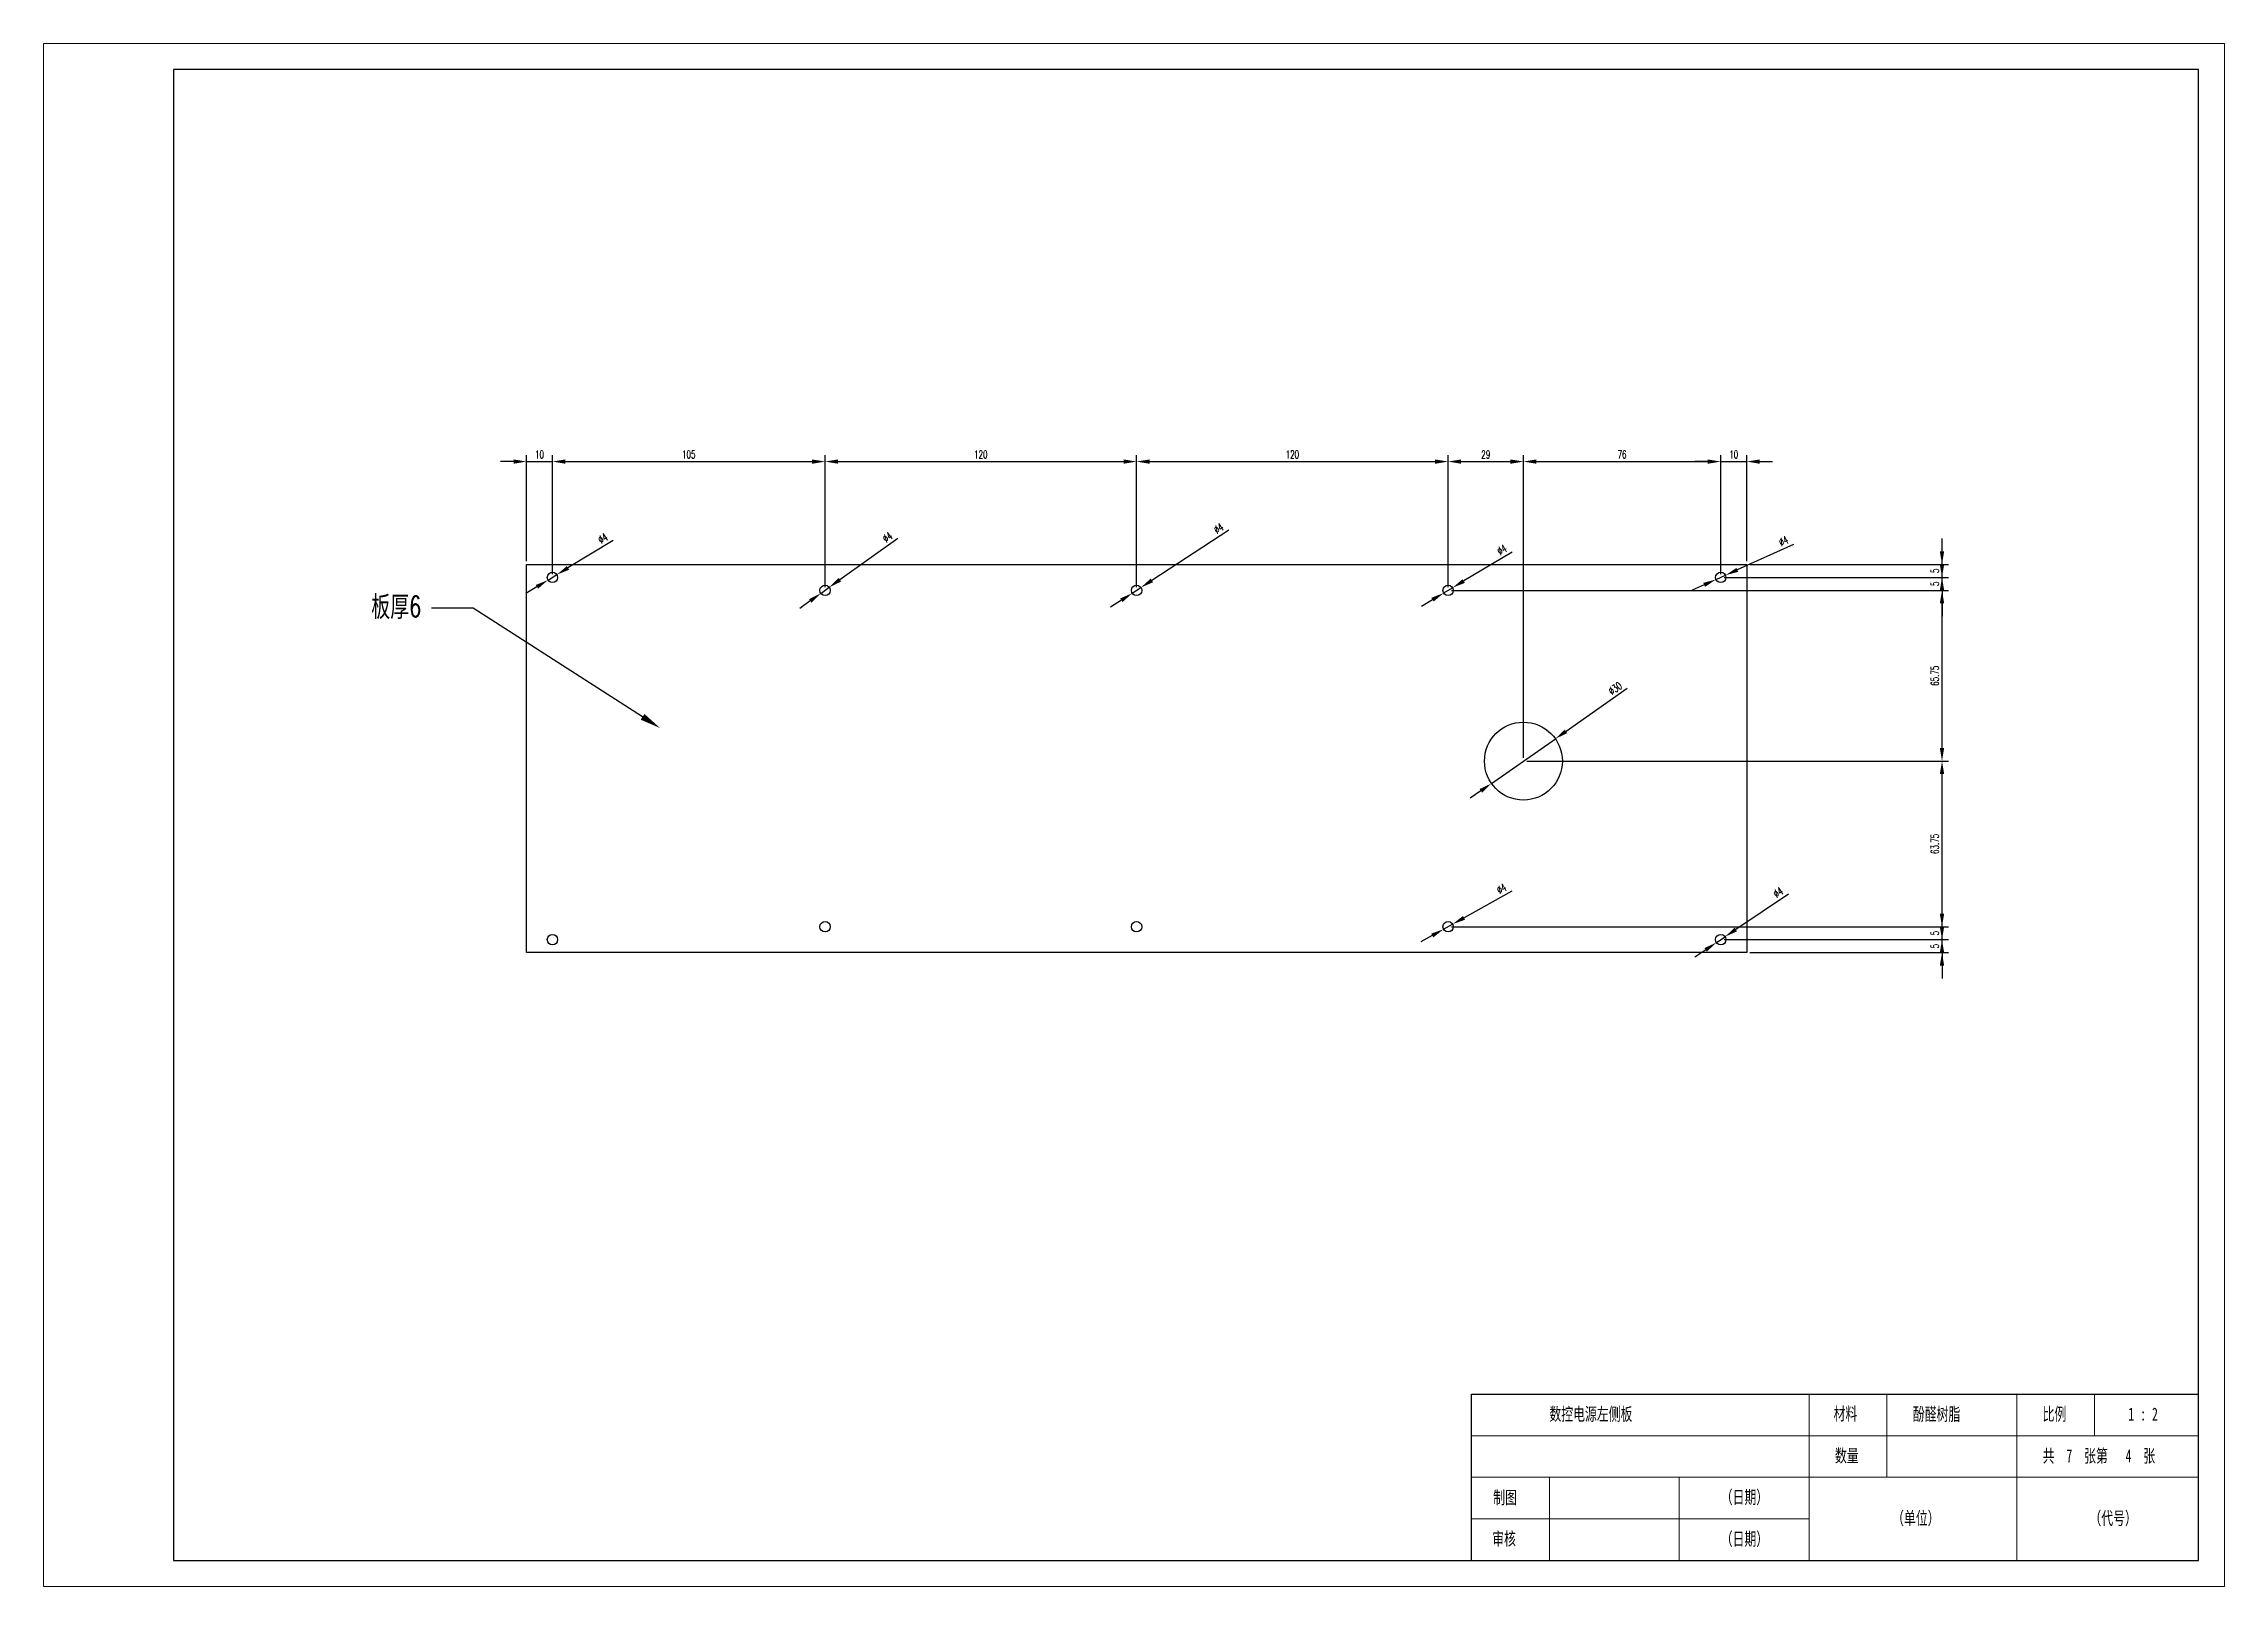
# Model space of a CAD drawing. Header units: millimetres. Extents: x 0 to 420, y 0 to 297.
import ezdxf
from ezdxf import colors
from ezdxf.entities.mleader import LeaderData, LeaderLine
from ezdxf.math import Vec2, Vec3

# ---------------------------------------------------------------- set-up
doc = ezdxf.new("R2010")
doc.units = ezdxf.units.MM
doc.header["$PDMODE"] = 35
for name, color, linetype, lineweight in [('BZ', 4, 'Continuous', 15), ('CSX', 7, 'Continuous', 30), ('XSX', 7, 'Continuous', 15)]:
    doc.layers.add(name, color=color, linetype=linetype, lineweight=lineweight)
doc.layers.add('WZ', color=6, linetype='Continuous')
doc.styles.get("Standard").update_dxf_attribs({"font": 'txt.shx', "width": 0.67})
doc.styles.add('长仿宋', font='simfang.ttf', dxfattribs={"width": 0.67})
doc.dimstyles.new('ISO-25', dxfattribs={"dimtxt": 1.5, "dimasz": 2.5, "dimexe": 1.25, "dimexo": 0.625, "dimtad": 1, "dimlfac": 2, "dimdsep": 46, "dimtxsty": 'Standard', "dimcen": 2.5, "dimadec": 0, "dimazin": 0, "dimtfac": 1, "dimtmove": 0, "dimatfit": 3, "dimfxl": 1, "dimarcsym": 0})

# ---------------------------------------------------------------- blocks, each defined once
blk = doc.blocks.new('*D1')
at = {"layer": 'BZ', "color": 0, "lineweight": -2, "transparency": 16777216}
for p, q in [((90.5, 216.54), (88, 216.54)), ((93, 197.38), (93, 217.79)), ((93, 216.54), (98, 216.54)), ((98, 194.88), (98, 217.79)), ((100.5, 216.54), (103, 216.54))]:
    blk.add_line(p, q, dxfattribs=at)
at = {"layer": 'BZ', "color": 0, "transparency": 16777216}
for points in [[(90.5, 216.95), (90.5, 216.12), (93, 216.54)], [(100.5, 216.95), (100.5, 216.12), (98, 216.54)]]:
    blk.add_solid(points, dxfattribs=at)
at = {"layer": 'Defpoints', "color": 0, "transparency": 16777216}
for p in [(98, 216.54), (93, 196.75), (98, 194.25)]:
    blk.add_point(p, dxfattribs=at)
at = {"layer": 'BZ', "color": 0, "transparency": 16777216, "insert": (95.5, 217.91), "char_height": 1.5, "attachment_point": 5}
blk.add_mtext('10', dxfattribs=at)
blk = doc.blocks.new('*D2')
at = {"layer": 'BZ', "color": 0, "lineweight": -2, "transparency": 16777216}
for p, q in [((98, 194.88), (98, 217.79)), ((100.5, 216.54), (148, 216.54)), ((150.5, 192.38), (150.5, 217.79))]:
    blk.add_line(p, q, dxfattribs=at)
at = {"layer": 'BZ', "color": 0, "transparency": 16777216}
for points in [[(100.5, 216.95), (100.5, 216.12), (98, 216.54)], [(148, 216.95), (148, 216.12), (150.5, 216.54)]]:
    blk.add_solid(points, dxfattribs=at)
at = {"layer": 'Defpoints', "color": 0, "transparency": 16777216}
for p in [(150.5, 216.54), (98, 194.25), (150.5, 191.75)]:
    blk.add_point(p, dxfattribs=at)
at = {"layer": 'BZ', "color": 0, "transparency": 16777216, "insert": (124.25, 217.91), "char_height": 1.5, "attachment_point": 5}
blk.add_mtext('105', dxfattribs=at)
blk = doc.blocks.new('*D3')
at = {"layer": 'BZ', "color": 0, "lineweight": -2, "transparency": 16777216}
for p, q in [((150.5, 192.38), (150.5, 217.79)), ((153, 216.54), (208, 216.54)), ((210.5, 192.38), (210.5, 217.79))]:
    blk.add_line(p, q, dxfattribs=at)
at = {"layer": 'BZ', "color": 0, "transparency": 16777216}
for points in [[(153, 216.95), (153, 216.12), (150.5, 216.54)], [(208, 216.95), (208, 216.12), (210.5, 216.54)]]:
    blk.add_solid(points, dxfattribs=at)
at = {"layer": 'Defpoints', "color": 0, "transparency": 16777216}
for p in [(210.5, 216.54), (150.5, 191.75), (210.5, 191.75)]:
    blk.add_point(p, dxfattribs=at)
at = {"layer": 'BZ', "color": 0, "transparency": 16777216, "insert": (180.5, 217.91), "char_height": 1.5, "attachment_point": 5}
blk.add_mtext('120', dxfattribs=at)
blk = doc.blocks.new('*D4')
at = {"layer": 'BZ', "color": 0, "lineweight": -2, "transparency": 16777216}
for p, q in [((210.5, 192.38), (210.5, 217.79)), ((213, 216.54), (268, 216.54)), ((270.5, 192.38), (270.5, 217.79))]:
    blk.add_line(p, q, dxfattribs=at)
at = {"layer": 'BZ', "color": 0, "transparency": 16777216}
for points in [[(213, 216.95), (213, 216.12), (210.5, 216.54)], [(268, 216.95), (268, 216.12), (270.5, 216.54)]]:
    blk.add_solid(points, dxfattribs=at)
at = {"layer": 'Defpoints', "color": 0, "transparency": 16777216}
for p in [(270.5, 216.54), (210.5, 191.75), (270.5, 191.75)]:
    blk.add_point(p, dxfattribs=at)
at = {"layer": 'BZ', "color": 0, "transparency": 16777216, "insert": (240.5, 217.91), "char_height": 1.5, "attachment_point": 5}
blk.add_mtext('120', dxfattribs=at)
blk = doc.blocks.new('*D5')
at = {"layer": 'BZ', "color": 0, "lineweight": -2, "transparency": 16777216}
for p, q in [((270.5, 192.38), (270.5, 217.79)), ((273, 216.54), (282.5, 216.54)), ((285, 159.5), (285, 217.79))]:
    blk.add_line(p, q, dxfattribs=at)
at = {"layer": 'BZ', "color": 0, "transparency": 16777216}
for points in [[(273, 216.95), (273, 216.12), (270.5, 216.54)], [(282.5, 216.95), (282.5, 216.12), (285, 216.54)]]:
    blk.add_solid(points, dxfattribs=at)
at = {"layer": 'Defpoints', "color": 0, "transparency": 16777216}
for p in [(285, 216.54), (270.5, 191.75), (285, 158.88)]:
    blk.add_point(p, dxfattribs=at)
at = {"layer": 'BZ', "color": 0, "transparency": 16777216, "insert": (277.75, 217.91), "char_height": 1.5, "attachment_point": 5}
blk.add_mtext('29', dxfattribs=at)
blk = doc.blocks.new('*D6')
at = {"layer": 'BZ', "color": 0, "lineweight": -2, "transparency": 16777216}
for p, q in [((285, 159.5), (285, 217.79)), ((287.5, 216.54), (320.5, 216.54)), ((323, 194.88), (323, 217.79))]:
    blk.add_line(p, q, dxfattribs=at)
at = {"layer": 'BZ', "color": 0, "transparency": 16777216}
for points in [[(287.5, 216.95), (287.5, 216.12), (285, 216.54)], [(320.5, 216.95), (320.5, 216.12), (323, 216.54)]]:
    blk.add_solid(points, dxfattribs=at)
at = {"layer": 'Defpoints', "color": 0, "transparency": 16777216}
for p in [(323, 216.54), (323, 194.25), (285, 158.88)]:
    blk.add_point(p, dxfattribs=at)
at = {"layer": 'BZ', "color": 0, "transparency": 16777216, "insert": (304, 217.91), "char_height": 1.5, "attachment_point": 5}
blk.add_mtext('76', dxfattribs=at)
blk = doc.blocks.new('*D7')
at = {"layer": 'BZ', "color": 0, "lineweight": -2, "transparency": 16777216}
for p, q in [((320.5, 216.54), (318, 216.54)), ((323, 194.88), (323, 217.79)), ((323, 216.54), (328, 216.54)), ((328, 197.38), (328, 217.79)), ((330.5, 216.54), (333, 216.54))]:
    blk.add_line(p, q, dxfattribs=at)
at = {"layer": 'BZ', "color": 0, "transparency": 16777216}
for points in [[(320.5, 216.95), (320.5, 216.12), (323, 216.54)], [(330.5, 216.95), (330.5, 216.12), (328, 216.54)]]:
    blk.add_solid(points, dxfattribs=at)
at = {"layer": 'Defpoints', "color": 0, "transparency": 16777216}
for p in [(328, 216.54), (323, 194.25), (328, 196.75)]:
    blk.add_point(p, dxfattribs=at)
at = {"layer": 'BZ', "color": 0, "transparency": 16777216, "insert": (325.5, 217.91), "char_height": 1.5, "attachment_point": 5}
blk.add_mtext('10', dxfattribs=at)
blk = doc.blocks.new('*D8')
at = {"layer": 'BZ', "color": 0, "lineweight": -2, "transparency": 16777216}
for p, q in [((365.62, 127), (365.62, 129.5)), ((323.63, 124.5), (366.87, 124.5)), ((328.63, 122), (366.87, 122)), ((365.62, 122), (365.62, 124.5)), ((365.62, 119.5), (365.62, 117))]:
    blk.add_line(p, q, dxfattribs=at)
at = {"layer": 'BZ', "color": 0, "transparency": 16777216}
for points in [[(365.2, 127), (366.03, 127), (365.62, 124.5)], [(365.2, 119.5), (366.03, 119.5), (365.62, 122)]]:
    blk.add_solid(points, dxfattribs=at)
at = {"layer": 'Defpoints', "color": 0, "transparency": 16777216}
for p in [(323, 124.5), (328, 122), (365.62, 124.5)]:
    blk.add_point(p, dxfattribs=at)
at = {"layer": 'BZ', "color": 0, "transparency": 16777216, "insert": (364.24, 123.25), "char_height": 1.5, "attachment_point": 5, "rotation": 90}
blk.add_mtext('5', dxfattribs=at)
blk = doc.blocks.new('*D9')
at = {"layer": 'BZ', "color": 0, "lineweight": -2, "transparency": 16777216}
for p, q in [((365.62, 129.5), (365.62, 132)), ((271.13, 127), (366.87, 127)), ((365.62, 124.5), (365.62, 127)), ((323.63, 124.5), (366.87, 124.5)), ((365.62, 122), (365.62, 119.5))]:
    blk.add_line(p, q, dxfattribs=at)
at = {"layer": 'BZ', "color": 0, "transparency": 16777216}
for points in [[(365.2, 129.5), (366.03, 129.5), (365.62, 127)], [(365.2, 122), (366.03, 122), (365.62, 124.5)]]:
    blk.add_solid(points, dxfattribs=at)
at = {"layer": 'Defpoints', "color": 0, "transparency": 16777216}
for p in [(270.5, 127), (365.62, 127), (323, 124.5)]:
    blk.add_point(p, dxfattribs=at)
at = {"layer": 'BZ', "color": 0, "transparency": 16777216, "insert": (364.24, 125.75), "char_height": 1.5, "attachment_point": 5, "rotation": 90}
blk.add_mtext('5', dxfattribs=at)
blk = doc.blocks.new('*D10')
at = {"layer": 'BZ', "color": 0, "lineweight": -2, "transparency": 16777216}
for p, q in [((285.63, 158.88), (366.87, 158.88)), ((365.62, 129.5), (365.62, 156.38)), ((271.13, 127), (366.87, 127))]:
    blk.add_line(p, q, dxfattribs=at)
at = {"layer": 'BZ', "color": 0, "transparency": 16777216}
for points in [[(365.2, 156.38), (366.03, 156.38), (365.62, 158.88)], [(365.2, 129.5), (366.03, 129.5), (365.62, 127)]]:
    blk.add_solid(points, dxfattribs=at)
at = {"layer": 'Defpoints', "color": 0, "transparency": 16777216}
for p in [(285, 158.88), (365.62, 158.88), (270.5, 127)]:
    blk.add_point(p, dxfattribs=at)
at = {"layer": 'BZ', "color": 0, "transparency": 16777216, "insert": (364.24, 142.94), "char_height": 1.5, "attachment_point": 5, "rotation": 90}
blk.add_mtext('63.75', dxfattribs=at)
blk = doc.blocks.new('*D11')
at = {"layer": 'BZ', "color": 0, "lineweight": -2, "transparency": 16777216}
for p, q in [((271.13, 191.75), (366.87, 191.75)), ((365.62, 161.38), (365.62, 189.25)), ((285.63, 158.88), (366.87, 158.88))]:
    blk.add_line(p, q, dxfattribs=at)
at = {"layer": 'BZ', "color": 0, "transparency": 16777216}
for points in [[(365.2, 189.25), (366.03, 189.25), (365.62, 191.75)], [(365.2, 161.38), (366.03, 161.38), (365.62, 158.88)]]:
    blk.add_solid(points, dxfattribs=at)
at = {"layer": 'Defpoints', "color": 0, "transparency": 16777216}
for p in [(270.5, 191.75), (365.62, 191.75), (285, 158.88)]:
    blk.add_point(p, dxfattribs=at)
at = {"layer": 'BZ', "color": 0, "transparency": 16777216, "insert": (364.24, 175.31), "char_height": 1.5, "attachment_point": 5, "rotation": 90}
blk.add_mtext('65.75', dxfattribs=at)
blk = doc.blocks.new('*D12')
at = {"layer": 'BZ', "color": 0, "lineweight": -2, "transparency": 16777216}
for p, q in [((365.62, 196.75), (365.62, 199.25)), ((323.63, 194.25), (366.87, 194.25)), ((365.62, 191.75), (365.62, 194.25)), ((271.13, 191.75), (366.87, 191.75)), ((365.62, 189.25), (365.62, 186.75))]:
    blk.add_line(p, q, dxfattribs=at)
at = {"layer": 'BZ', "color": 0, "transparency": 16777216}
for points in [[(365.2, 196.75), (366.03, 196.75), (365.62, 194.25)], [(365.2, 189.25), (366.03, 189.25), (365.62, 191.75)]]:
    blk.add_solid(points, dxfattribs=at)
at = {"layer": 'Defpoints', "color": 0, "transparency": 16777216}
for p in [(323, 194.25), (365.62, 194.25), (270.5, 191.75)]:
    blk.add_point(p, dxfattribs=at)
at = {"layer": 'BZ', "color": 0, "transparency": 16777216, "insert": (364.24, 193), "char_height": 1.5, "attachment_point": 5, "rotation": 90}
blk.add_mtext('5', dxfattribs=at)
blk = doc.blocks.new('*D13')
at = {"layer": 'BZ', "color": 0, "lineweight": -2, "transparency": 16777216}
for p, q in [((365.62, 199.25), (365.62, 201.75)), ((323.63, 194.25), (366.87, 194.25)), ((328.63, 196.75), (366.87, 196.75)), ((365.62, 194.25), (365.62, 196.75)), ((365.62, 191.75), (365.62, 189.25))]:
    blk.add_line(p, q, dxfattribs=at)
at = {"layer": 'BZ', "color": 0, "transparency": 16777216}
for points in [[(365.2, 199.25), (366.03, 199.25), (365.62, 196.75)], [(365.2, 191.75), (366.03, 191.75), (365.62, 194.25)]]:
    blk.add_solid(points, dxfattribs=at)
at = {"layer": 'Defpoints', "color": 0, "transparency": 16777216}
for p in [(323, 194.25), (328, 196.75), (365.62, 196.75)]:
    blk.add_point(p, dxfattribs=at)
at = {"layer": 'BZ', "color": 0, "transparency": 16777216, "insert": (364.24, 195.5), "char_height": 1.5, "attachment_point": 5, "rotation": 90}
blk.add_mtext('5', dxfattribs=at)
blk = doc.blocks.new('*D14')
at = {"layer": 'BZ', "color": 0, "lineweight": -2, "transparency": 16777216}
for p, q in [((337.01, 200.59), (326.19, 195.69)), ((322.09, 193.84), (323.91, 194.66)), ((319.81, 192.81), (317.53, 191.78))]:
    blk.add_line(p, q, dxfattribs=at)
at = {"layer": 'BZ', "color": 0, "transparency": 16777216}
for points in [[(319.64, 193.19), (319.98, 192.43), (322.09, 193.84)], [(326.02, 196.07), (326.36, 195.31), (323.91, 194.66)]]:
    blk.add_solid(points, dxfattribs=at)
at = {"layer": 'Defpoints', "color": 0, "transparency": 16777216}
for p in [(322.09, 193.84), (323.91, 194.66)]:
    blk.add_point(p, dxfattribs=at)
at = {"layer": 'BZ', "color": 0, "transparency": 16777216, "insert": (335.11, 201.24), "char_height": 1.5, "attachment_point": 5, "rotation": 24.3466}
blk.add_mtext('∅4', dxfattribs=at)
blk = doc.blocks.new('*D15')
at = {"layer": 'BZ', "color": 0, "lineweight": -2, "transparency": 16777216}
for p, q in [((282.83, 199.12), (273.5, 193.55)), ((267.5, 189.95), (265.35, 188.67)), ((269.64, 191.24), (271.36, 192.26))]:
    blk.add_line(p, q, dxfattribs=at)
at = {"layer": 'BZ', "color": 0, "transparency": 16777216}
for points in [[(273.29, 193.9), (273.72, 193.19), (271.36, 192.26)], [(267.28, 190.31), (267.71, 189.6), (269.64, 191.24)]]:
    blk.add_solid(points, dxfattribs=at)
at = {"layer": 'Defpoints', "color": 0, "transparency": 16777216}
for p in [(269.64, 191.24), (271.36, 192.26)]:
    blk.add_point(p, dxfattribs=at)
at = {"layer": 'BZ', "color": 0, "transparency": 16777216, "insert": (280.87, 199.55), "char_height": 1.5, "attachment_point": 5, "rotation": 30.8857}
blk.add_mtext('∅4', dxfattribs=at)
blk = doc.blocks.new('*D16')
at = {"layer": 'BZ', "color": 0, "lineweight": -2, "transparency": 16777216}
for p, q in [((305, 172.84), (293.2, 164.6)), ((278.85, 154.58), (291.15, 163.17)), ((276.8, 153.15), (274.75, 151.72))]:
    blk.add_line(p, q, dxfattribs=at)
at = {"layer": 'BZ', "color": 0, "transparency": 16777216}
for points in [[(292.96, 164.94), (293.44, 164.26), (291.15, 163.17)], [(276.56, 153.49), (277.04, 152.81), (278.85, 154.58)]]:
    blk.add_solid(points, dxfattribs=at)
at = {"layer": 'Defpoints', "color": 0, "transparency": 16777216}
for p in [(291.15, 163.17), (278.85, 154.58)]:
    blk.add_point(p, dxfattribs=at)
at = {"layer": 'BZ', "color": 0, "transparency": 16777216, "insert": (302.67, 172.89), "char_height": 1.5, "attachment_point": 5, "rotation": 34.9406}
blk.add_mtext('∅30', dxfattribs=at)
blk = doc.blocks.new('*D17')
at = {"layer": 'BZ', "color": 0, "lineweight": -2, "transparency": 16777216}
for p, q in [((336.03, 133.27), (325.9, 126.45)), ((320.1, 122.55), (318.02, 121.15)), ((322.17, 123.94), (323.83, 125.06))]:
    blk.add_line(p, q, dxfattribs=at)
at = {"layer": 'BZ', "color": 0, "transparency": 16777216}
for points in [[(325.67, 126.8), (326.14, 126.11), (323.83, 125.06)], [(319.86, 122.89), (320.33, 122.2), (322.17, 123.94)]]:
    blk.add_solid(points, dxfattribs=at)
at = {"layer": 'Defpoints', "color": 0, "transparency": 16777216}
for p in [(322.17, 123.94), (323.83, 125.06)]:
    blk.add_point(p, dxfattribs=at)
at = {"layer": 'BZ', "color": 0, "transparency": 16777216, "insert": (334.05, 133.59), "char_height": 1.5, "attachment_point": 5, "rotation": 33.9323}
blk.add_mtext('∅4', dxfattribs=at)
blk = doc.blocks.new('*D18')
at = {"layer": 'BZ', "color": 0, "lineweight": -2, "transparency": 16777216}
for p, q in [((282.74, 133.81), (273.56, 128.7)), ((269.63, 126.51), (271.37, 127.49)), ((267.44, 125.3), (265.26, 124.08))]:
    blk.add_line(p, q, dxfattribs=at)
at = {"layer": 'BZ', "color": 0, "transparency": 16777216}
for points in [[(267.24, 125.66), (267.64, 124.93), (269.63, 126.51)], [(273.36, 129.07), (273.76, 128.34), (271.37, 127.49)]]:
    blk.add_solid(points, dxfattribs=at)
at = {"layer": 'Defpoints', "color": 0, "transparency": 16777216}
for p in [(269.63, 126.51), (271.37, 127.49)]:
    blk.add_point(p, dxfattribs=at)
at = {"layer": 'BZ', "color": 0, "transparency": 16777216, "insert": (280.8, 134.3), "char_height": 1.5, "attachment_point": 5, "rotation": 29.0825}
blk.add_mtext('∅4', dxfattribs=at)
blk = doc.blocks.new('*D19')
at = {"layer": 'BZ', "color": 0, "lineweight": -2, "transparency": 16777216}
for p, q in [((228.28, 203.31), (213.43, 193.66)), ((207.57, 189.84), (205.47, 188.48)), ((209.66, 191.2), (211.34, 192.3))]:
    blk.add_line(p, q, dxfattribs=at)
at = {"layer": 'BZ', "color": 0, "transparency": 16777216}
for points in [[(213.21, 194.01), (213.66, 193.31), (211.34, 192.3)], [(207.34, 190.19), (207.79, 189.49), (209.66, 191.2)]]:
    blk.add_solid(points, dxfattribs=at)
at = {"layer": 'Defpoints', "color": 0, "transparency": 16777216}
for p in [(209.66, 191.2), (211.34, 192.3)]:
    blk.add_point(p, dxfattribs=at)
at = {"layer": 'BZ', "color": 0, "transparency": 16777216, "insert": (226.3, 203.67), "char_height": 1.5, "attachment_point": 5, "rotation": 33.0432}
blk.add_mtext('∅4', dxfattribs=at)
blk = doc.blocks.new('*D20')
at = {"layer": 'BZ', "color": 0, "lineweight": -2, "transparency": 16777216}
for p, q in [((164.51, 201.71), (153.35, 193.78)), ((147.65, 189.72), (145.61, 188.27)), ((149.68, 191.17), (151.32, 192.33))]:
    blk.add_line(p, q, dxfattribs=at)
at = {"layer": 'BZ', "color": 0, "transparency": 16777216}
for points in [[(153.11, 194.12), (153.59, 193.44), (151.32, 192.33)], [(147.41, 190.06), (147.89, 189.38), (149.68, 191.17)]]:
    blk.add_solid(points, dxfattribs=at)
at = {"layer": 'Defpoints', "color": 0, "transparency": 16777216}
for p in [(149.68, 191.17), (151.32, 192.33)]:
    blk.add_point(p, dxfattribs=at)
at = {"layer": 'BZ', "color": 0, "transparency": 16777216, "insert": (162.52, 201.98), "char_height": 1.5, "attachment_point": 5, "rotation": 35.4059}
blk.add_mtext('∅4', dxfattribs=at)
blk = doc.blocks.new('*D21')
at = {"layer": 'BZ', "color": 0, "lineweight": -2, "transparency": 16777216}
for p, q in [((109.66, 201.35), (100.99, 196.07)), ((97.15, 193.73), (98.85, 194.77)), ((95.01, 192.43), (92.87, 191.13))]:
    blk.add_line(p, q, dxfattribs=at)
at = {"layer": 'BZ', "color": 0, "transparency": 16777216}
for points in [[(94.79, 192.79), (95.23, 192.08), (97.15, 193.73)], [(100.77, 196.42), (101.21, 195.71), (98.85, 194.77)]]:
    blk.add_solid(points, dxfattribs=at)
at = {"layer": 'Defpoints', "color": 0, "transparency": 16777216}
for p in [(97.15, 193.73), (98.85, 194.77)]:
    blk.add_point(p, dxfattribs=at)
at = {"layer": 'BZ', "color": 0, "transparency": 16777216, "insert": (107.7, 201.76), "char_height": 1.5, "attachment_point": 5, "rotation": 31.3133}
blk.add_mtext('∅4', dxfattribs=at)

msp = doc.modelspace()

# ---------------------------------------------------------------- linework, layer by layer
at = {"layer": 'CSX'}
for p, q in [((275, 5), (275, 37)), ((275, 37), (415, 37))]:
    msp.add_line(p, q, dxfattribs=at)
for points in [[(25, 5), (415, 5), (415, 292), (25, 292)], [(93, 196.75), (328, 196.75), (328, 122), (93, 122)]]:
    msp.add_lwpolyline(points, close=True, dxfattribs=at)
for centre, radius in [((98, 194.25), 1), ((323, 194.25), 1), ((150.5, 191.75), 1), ((210.5, 191.75), 1), ((270.5, 191.75), 1), ((285, 158.875), 7.5), ((150.5, 127), 1), ((210.5, 127), 1), ((270.5, 127), 1), ((98, 124.5), 1), ((323, 124.5), 1)]:
    msp.add_circle(centre, radius, dxfattribs=at)
at = {"layer": 'XSX'}
for p, q in [((340, 5), (340, 37)), ((355, 37), (355, 21)), ((380, 5), (380, 37)), ((395, 37), (395, 29)), ((275, 29), (415, 29)), ((275, 21), (415, 21)), ((290, 5), (290, 21)), ((315, 5), (315, 21)), ((275, 13), (340, 13))]:
    msp.add_line(p, q, dxfattribs=at)
msp.add_lwpolyline([(0, 0), (420, 0), (420, 297), (0, 297)], close=True, dxfattribs=at)

# ---------------------------------------------------------------- texts
at = {"layer": 'WZ', "char_height": 2.5, "attachment_point": 1, "style": '长仿宋'}
for s, width, heights, insert in [('数控电源左侧板', 49.625996, [1.8371], (290, 34.4286)), ('材料', 6, [0], (344.7279, 34.5052)), ('酚醛树脂', 17.252564, [2.2567], (360, 34.4143)), ('比例', 6, [0], (385, 34.4286)), ('\\pxi-3,l4,t4;1 : 2', 17.252564, [2.2567], (399, 34.4143)), ('数量', 6, [0], (345, 26.4143)), ('共  7  张第   4  张', 27.836043, [2.8259], (385, 26.3714)), ('制图', 6, [0], (279.1836, 18.361)), ('（日期）', 9.275404, [1.8371], (323, 18.4286)), ('（单位）', 9.275404, [1.8371], (356, 14.3714)), ('（代号）', 9.275404, [1.8371], (394, 14.3714)), ('审核', 6, [0], (279, 10.4143)), ('（日期）', 9.275404, [1.8371], (323, 10.3714))]:
    msp.add_mtext_dynamic_manual_height_columns(s, width=width, gutter_width=12.5, heights=heights, dxfattribs=dict(at, insert=insert))

# ---------------------------------------------------------------- dimensions: what is measured, and where the dimension line sits
at = {"layer": 'BZ'}
for base, p1, p2, picture, middle in [((98, 216.5357), (93, 196.75), (98, 194.25), '*D1', (95.5, 217.9107)), ((150.5, 216.5357), (98, 194.25), (150.5, 191.75), '*D2', (124.25, 217.9107)), ((210.5, 216.5357), (150.5, 191.75), (210.5, 191.75), '*D3', (180.5, 217.9107)), ((270.5, 216.5357), (210.5, 191.75), (270.5, 191.75), '*D4', (240.5, 217.9107)), ((285, 216.5357), (270.5, 191.75), (285, 158.875), '*D5', (277.75, 217.9107)), ((323, 216.5357), (285, 158.875), (323, 194.25), '*D6', (304, 217.9107)), ((328, 216.5357), (323, 194.25), (328, 196.75), '*D7', (325.5, 217.9107))]:
    dim = msp.add_linear_dim(base=base, p1=p1, p2=p2, dimstyle='ISO-25', dxfattribs=at)
    dim.commit()
    dim.dimension.update_dxf_attribs({"geometry": picture, "text_midpoint": middle})
for p1, p2, picture, middle in [((97.1457, 193.7303), (98.8543, 194.7697), '*D21', (108.4139, 200.585)), ((149.6849, 191.1706), (151.3151, 192.3294), '*D20', (163.3173, 200.8607)), ((209.6617, 191.2047), (211.3383, 192.2953), '*D19', (227.0493, 202.515)), ((322.0889, 193.8377), (323.9111, 194.6623), '*D14', (335.6816, 199.9884)), ((269.6418, 191.2367), (271.3582, 192.2633), '*D15', (281.5719, 198.3726)), ((278.8519, 154.5795), (291.1481, 163.1705), '*D16', (303.4529, 171.7674)), ((269.6261, 126.5139), (271.3739, 127.4861), '*D18', (281.4641, 133.0982)), ((322.1703, 123.9418), (323.8297, 125.0582), '*D17', (334.8193, 132.4519))]:
    dim = msp.add_diameter_dim_2p(p1=p1, p2=p2, dimstyle='ISO-25', dxfattribs=at)
    dim.commit()
    dim.dimension.update_dxf_attribs({"geometry": picture, "text_midpoint": middle, "dimtype": 163})
for base, p1, p2, picture, middle in [((365.6169, 196.75), (323, 194.25), (328, 196.75), '*D13', (364.2419, 195.5)), ((365.6169, 194.25), (270.5, 191.75), (323, 194.25), '*D12', (364.2419, 193)), ((365.6169, 191.75), (285, 158.875), (270.5, 191.75), '*D11', (364.2419, 175.3125)), ((365.6169, 158.875), (270.5, 127), (285, 158.875), '*D10', (364.2419, 142.9375)), ((365.6169, 127), (323, 124.5), (270.5, 127), '*D9', (364.2419, 125.75)), ((365.6169, 124.5), (328, 122), (323, 124.5), '*D8', (364.2419, 123.25))]:
    dim = msp.add_linear_dim(base=base, p1=p1, p2=p2, angle=270, dimstyle='ISO-25', dxfattribs=at)
    dim.commit()
    dim.dimension.update_dxf_attribs({"geometry": picture, "text_midpoint": middle})

# ---------------------------------------------------------------- leaders
ml = msp.add_multileader_mtext('Standard', dxfattribs=at)
ml.set_content('{\\fSimSun|b0|i0|c134|p2;板厚}6', color=256)
ml.set_leader_properties()
ml.build(insert=Vec2(0, 0))
ctx = ml.context
ctx.base_point, ctx.plane_origin = Vec3(61.4189, 188.3407), Vec3(118.722, 165.2423)
ctx.text_align_type = 2
notes = []
notes.append((ctx, [(0, (1, 1, 0), (82.7065, 188.3407), (-1, 0), 8, [(0, [(118.722, 165.2423)], 0, [])])]))
ctx.mtext.insert, ctx.mtext.alignment, ctx.mtext.flow_direction = Vec3(72.7065, 190.6424), 3, 5
for ctx, leaders in notes:
    for number, flags, end, landing, length, lines in leaders:
        leader = LeaderData()
        leader.index, (leader.has_last_leader_line, leader.has_dogleg_vector, leader.attachment_direction) = number, flags
        leader.last_leader_point, leader.dogleg_vector, leader.dogleg_length = Vec3(end), Vec3(landing), length
        for number, points, colour, breaks in lines:
            line = LeaderLine()
            line.index, line.vertices, line.color, line.breaks = number, Vec3.list(points), colors.encode_raw_color(colour), breaks
            leader.lines.append(line)
        ctx.leaders.append(leader)

doc.saveas('drawing.dxf')
